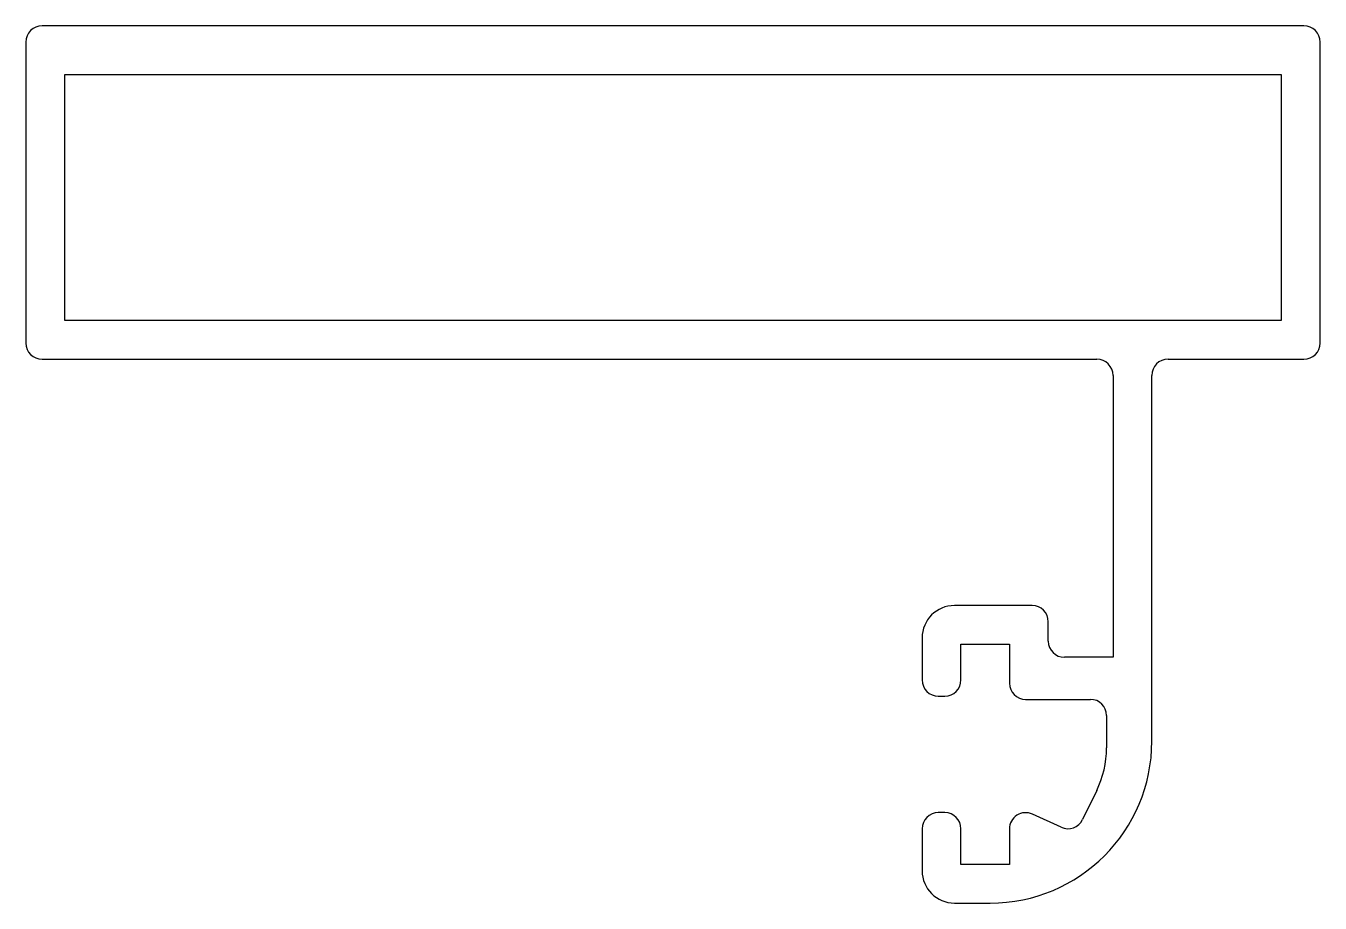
# Model space of a CAD drawing. Extents: x 262.3 to 302.3, y 765.7 to 792.8.
import ezdxf

# ---------------------------------------------------------------- set-up
doc = ezdxf.new("R2010")
doc.units = 0
doc.layers.get('0').update_dxf_attribs({"linetype": 'CONTINUOUS'})

msp = doc.modelspace()

# ---------------------------------------------------------------- linework, layer by layer
for p, q in [((301.787, 792.836), (262.787, 792.836)), ((262.287, 792.336), (262.287, 783.036)), ((302.287, 783.036), (302.287, 792.336)), ((263.487, 791.336), (301.087, 791.336)), ((263.487, 783.736), (263.487, 791.336)), ((301.087, 791.336), (301.087, 783.736)), ((301.087, 783.736), (263.487, 783.736)), ((262.787, 782.536), (295.387, 782.536)), ((297.587, 782.536), (301.787, 782.536)), ((295.887, 782.036), (295.887, 773.326)), ((297.087, 770.731), (297.087, 782.036)), ((293.387, 774.926), (290.987, 774.926)), ((293.887, 773.826), (293.887, 774.426)), ((289.987, 773.926), (289.987, 772.626)), ((291.187, 773.727), (292.687, 773.727)), ((291.187, 772.626), (291.187, 773.727)), ((292.687, 773.727), (292.687, 772.526)), ((295.887, 773.326), (294.387, 773.326)), ((290.487, 772.126), (290.687, 772.126)), ((293.187, 772.026), (295.187, 772.026)), ((295.687, 771.526), (295.687, 770.526)), ((295.383, 769.209), (294.944, 768.311)), ((290.687, 768.526), (290.487, 768.526)), ((294.287, 768.075), (293.394, 768.482)), ((289.987, 768.026), (289.987, 766.731)), ((291.187, 766.926), (291.187, 768.026)), ((292.687, 768.026), (292.687, 766.926)), ((292.687, 766.926), (291.187, 766.926)), ((290.987, 765.731), (292.087, 765.731))]:
    msp.add_line(p, q)
for centre, radius, start, end in [((262.787, 792.336), 0.5, 90, 180), ((301.787, 792.336), 0.5, 0, 90), ((262.787, 783.036), 0.5, 180, 270), ((301.787, 783.036), 0.5, 270, 0), ((295.387, 782.036), 0.5, 0, 90), ((297.587, 782.036), 0.5, 90, 180), ((290.987, 773.926), 1, 90, 180), ((293.387, 774.426), 0.5, 0, 90), ((294.387, 773.826), 0.5, 180, 270), ((290.487, 772.626), 0.5, 180, 270), ((290.687, 772.626), 0.5, 270, 0), ((293.187, 772.526), 0.5, 180, 270), ((295.187, 771.526), 0.5, 0, 90), ((292.087, 770.731), 5, 270, 0), ((292.687, 770.527), 3, 333.9534, 359.9968), ((290.487, 768.026), 0.5, 90, 180), ((290.687, 768.026), 0.5, 0, 90), ((293.187, 768.026), 0.5, 65.5397, 179.9947), ((294.494, 768.53), 0.5, 245.5378, 333.9494), ((290.987, 766.731), 1, 180, 270)]:
    msp.add_arc(centre, radius, start, end)

doc.saveas('drawing.dxf')
